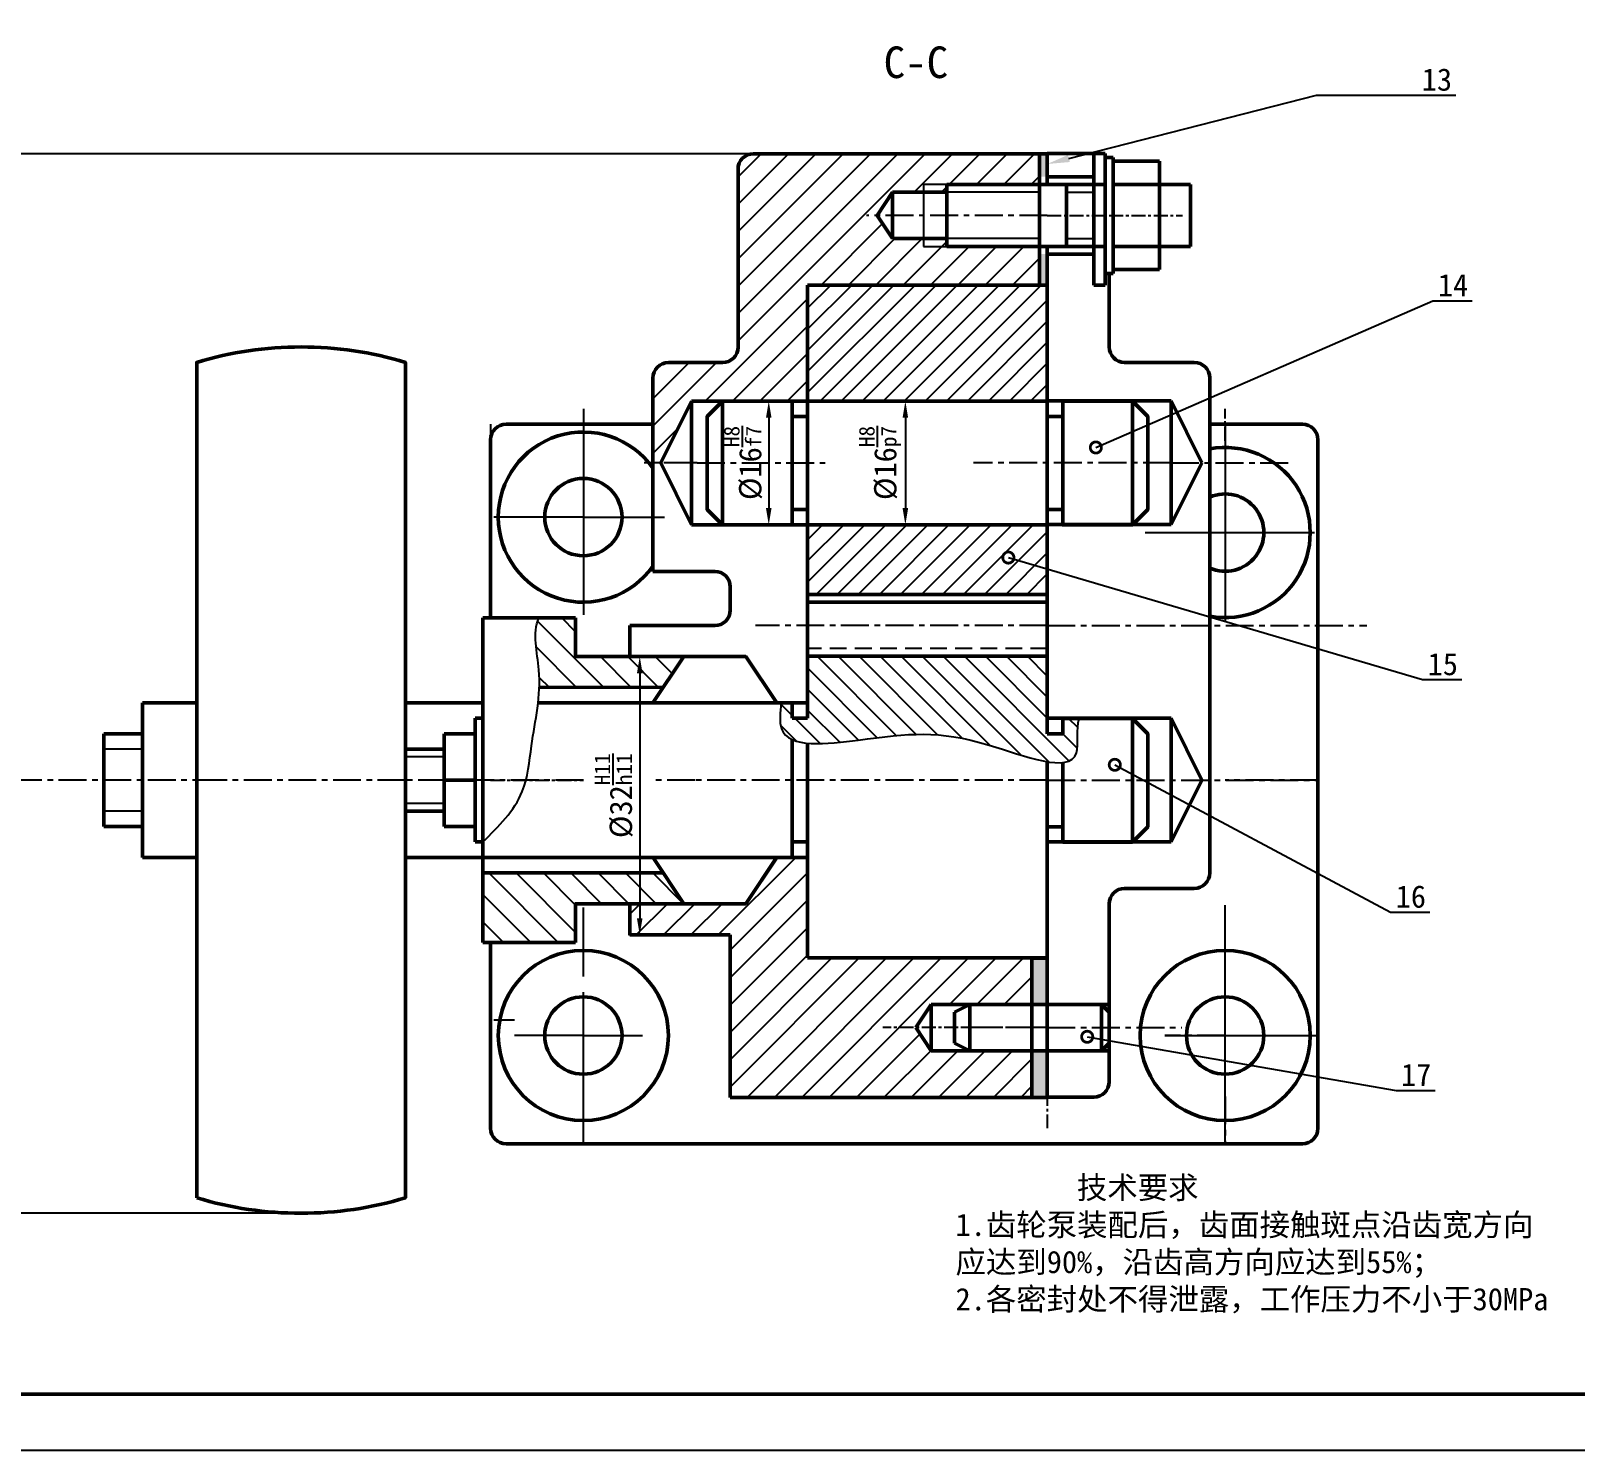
# Model space of a CAD drawing. Header units: inches. Extents: x 67 to 110576, y -3 to 1572927.
# Drawn here: x 57278.1 to 57416.6, y 784929.2 to 785056.4 of the extents above; entities that cross this region are included whole.
import ezdxf
from ezdxf import colors
from ezdxf.entities.mleader import LeaderData, LeaderLine
from ezdxf.math import Vec2, Vec3

# ---------------------------------------------------------------- set-up
doc = ezdxf.new("R2010")
doc.units = ezdxf.units.IN
doc.header["$MEASUREMENT"] = 0
for name, pattern in [('CENTER', [2, 1.25, -0.25, 0.25, -0.25]), ('CENTERX2', [4, 2.5, -0.5, 0.5, -0.5]), ('HIDDENX2', [0.75, 0.5, -0.25])]:
    doc.linetypes.add(name, pattern=pattern)
for name, color, linetype in [('点画线', 180, 'CENTER'), ('细实线', 7, 'Continuous'), ('虚线', 7, 'HIDDENX2')]:
    doc.layers.add(name, color=color, linetype=linetype)
for name, color, linetype, lineweight in [('点画线2', 5, 'CENTERX2', 25), ('粗·实线', 7, 'Continuous', 50), ('粗实线', 250, 'Continuous', 50)]:
    doc.layers.add(name, color=color, linetype=linetype, lineweight=lineweight)
doc.styles.add('仿宋1', font='simfang.ttf', dxfattribs={"height": 1})
doc.styles.add('仿宋2', font='simfang.ttf', dxfattribs={"height": 2})
doc.styles.add('文字', font='gbeitc.shx', dxfattribs={"height": 3, "bigfont": 'gbcbig.shx'})
doc.dimstyles.new('狭小非圆直径', dxfattribs={"dimtxt": 1, "dimasz": 1.5, "dimexe": 1, "dimexo": 0, "dimtad": 1, "dimtoh": 1, "dimdec": 3, "dimdsep": 46, "dimtxsty": '仿宋1', "dimcen": 2.5, "dimadec": 3, "dimazin": 0, "dimtfac": 1, "dimtdec": 3, "dimtmove": 0, "dimatfit": 3, "dimfxl": 1, "dimarcsym": 0})
doc.dimstyles.new('线性直径·', dxfattribs={"dimtxt": 2, "dimasz": 2.5, "dimexe": 3, "dimexo": 0, "dimtad": 1, "dimtoh": 1, "dimdec": 3, "dimdsep": 46, "dimtxsty": '文字', "dimcen": 2.5, "dimadec": 3, "dimazin": 0, "dimtfac": 1, "dimtdec": 3, "dimtmove": 0, "dimatfit": 3, "dimfxl": 1, "dimarcsym": 0})

# ---------------------------------------------------------------- blocks, each defined once
blk = doc.blocks.new('_DotSmall')
at = {"color": 0, "linetype": 'ByBlock', "const_width": 0.5}
blk.add_lwpolyline([(-0.0625, 0, 1), (0.0625, 0, 1)], format="xyb", close=True, dxfattribs=at)
blk = doc.blocks.new('*D170')
at = {"layer": 'Defpoints', "color": 0, "transparency": 16777216}
for p in [(57342.94, 785045.43), (57275.69, 784950.45), (57302.38, 784950.45)]:
    blk.add_point(p, dxfattribs=at)
at = {"layer": '细实线', "color": 0, "lineweight": -2, "transparency": 16777216}
for p, q in [((57342.94, 785045.43), (57272.69, 785045.43)), ((57275.69, 785042.93), (57275.69, 784952.95)), ((57302.38, 784950.45), (57272.69, 784950.45))]:
    blk.add_line(p, q, dxfattribs=at)
at = {"layer": '细实线', "color": 0, "transparency": 16777216}
for points in [[(57275.27, 785042.93), (57276.11, 785042.93), (57275.69, 785045.43)], [(57275.27, 784952.95), (57276.11, 784952.95), (57275.69, 784950.45)]]:
    blk.add_solid(points, dxfattribs=at)
at = {"layer": '细实线', "color": 0, "transparency": 16777216, "insert": (57273.57, 784997.94), "char_height": 3, "attachment_point": 5, "rotation": 90, "style": '文字'}
blk.add_mtext('138', dxfattribs=at)
blk = doc.blocks.new('*D171')
at = {"layer": 'Defpoints', "color": 0, "transparency": 16777216}
for p in [(57332.99, 785000.36), (57332.74, 784975.4), (57332.99, 784975.4)]:
    blk.add_point(p, dxfattribs=at)
at = {"layer": '细实线', "color": 0, "lineweight": -2, "transparency": 16777216}
for p, q in [((57332.99, 785000.36), (57331.74, 785000.36)), ((57332.74, 784998.86), (57332.74, 784976.9)), ((57332.99, 784975.4), (57331.74, 784975.4))]:
    blk.add_line(p, q, dxfattribs=at)
at = {"layer": '细实线', "color": 0, "transparency": 16777216}
for points in [[(57332.49, 784998.86), (57332.99, 784998.86), (57332.74, 785000.36)], [(57332.49, 784976.9), (57332.99, 784976.9), (57332.74, 784975.4)]]:
    blk.add_solid(points, dxfattribs=at)
at = {"layer": '细实线', "color": 0, "transparency": 16777216, "insert": (57330.41, 784987.88), "char_height": 2, "width": 3.5388, "attachment_point": 5, "rotation": 90, "style": '仿宋2'}
blk.add_mtext('%%C32{\\H0.7x;\\SH11/h11;}', dxfattribs=at)
blk = doc.blocks.new('*D172')
at = {"layer": 'Defpoints', "color": 0, "transparency": 16777216}
for p in [(57345.22, 785023.26), (57344.31, 785012.16), (57345.22, 785012.16)]:
    blk.add_point(p, dxfattribs=at)
at = {"layer": '细实线', "color": 0, "lineweight": -2, "transparency": 16777216}
for p, q in [((57345.22, 785023.26), (57343.31, 785023.26)), ((57344.31, 785021.76), (57344.31, 785013.66)), ((57345.22, 785012.16), (57343.31, 785012.16))]:
    blk.add_line(p, q, dxfattribs=at)
at = {"layer": '细实线', "color": 0, "transparency": 16777216}
for points in [[(57344.06, 785021.76), (57344.56, 785021.76), (57344.31, 785023.26)], [(57344.06, 785013.66), (57344.56, 785013.66), (57344.31, 785012.16)]]:
    blk.add_solid(points, dxfattribs=at)
at = {"layer": '细实线', "color": 0, "transparency": 16777216, "insert": (57342.01, 785017.71), "char_height": 2, "attachment_point": 5, "rotation": 90, "style": '仿宋2'}
blk.add_mtext('%%C16{\\H0.7x;\\SH8/f7;}', dxfattribs=at)
blk = doc.blocks.new('*D173')
at = {"layer": 'Defpoints', "color": 0, "transparency": 16777216}
for p in [(57358.54, 785023.26), (57356.56, 785012.16), (57358.54, 785012.16)]:
    blk.add_point(p, dxfattribs=at)
at = {"layer": '细实线', "color": 0, "lineweight": -2, "transparency": 16777216}
for p, q in [((57358.54, 785023.26), (57355.56, 785023.26)), ((57356.56, 785021.76), (57356.56, 785013.66)), ((57358.54, 785012.16), (57355.56, 785012.16))]:
    blk.add_line(p, q, dxfattribs=at)
at = {"layer": '细实线', "color": 0, "transparency": 16777216}
for points in [[(57356.31, 785021.76), (57356.81, 785021.76), (57356.56, 785023.26)], [(57356.31, 785013.66), (57356.81, 785013.66), (57356.56, 785012.16)]]:
    blk.add_solid(points, dxfattribs=at)
at = {"layer": '细实线', "color": 0, "transparency": 16777216, "insert": (57354.12, 785017.71), "char_height": 2, "attachment_point": 5, "rotation": 90, "style": '仿宋2'}
blk.add_mtext('%%C16{\\H0.7x;\\SH8/p7;}', dxfattribs=at)

msp = doc.modelspace()

# ---------------------------------------------------------------- hatches: boundary and pattern name
at = {"layer": '粗·实线'}
h = msp.add_hatch(color=256, dxfattribs=at)
h.dxf.hatch_style = 1
h.paths.add_polyline_path([(57369.288, 785035.8872), (57369.288, 785036.4331), (57368.6082, 785036.4331), (57368.5946, 785036.4196), (57368.5946, 785035.1938)])
h.paths.add_polyline_path([(57369.288, 785035.8872), (57368.5946, 785035.1938), (57368.5946, 785033.9681), (57369.288, 785034.6615)])
h.paths.add_polyline_path([(57369.288, 785034.6615), (57368.5946, 785033.9681), (57368.5946, 785033.6596), (57369.288, 785033.6596)])
h.paths.add_polyline_path([(57369.288, 785045.4471), (57369.042, 785045.4471), (57368.5946, 785044.9998), (57368.5946, 785043.774), (57369.288, 785044.4674)])
h.paths.add_polyline_path([(57369.288, 785044.4674), (57368.5946, 785043.774), (57368.5946, 785043.367), (57369.288, 785043.367)])
h.paths.add_polyline_path([(57369.042, 785045.4471), (57368.5946, 785045.4471), (57368.5946, 785044.9998)], flags=17)
at = {"layer": '细实线'}
h = msp.add_hatch(dxfattribs=at)
h.set_pattern_fill('ANSI31', color=256, scale=13.867703, angle=180)
h.set_pattern_definition([(225, (-21065.05, -306376.4079), (1.2257433767, -1.2257433767), [])])
h.paths.add_polyline_path([(57347.7931, 785033.6596), (57368.5946, 785033.6596), (57368.5946, 785037.1265), (57360.274, 785037.1265), (57358.1939, 785037.1265), (57358.1939, 785037.8199), (57355.4203, 785037.8199), (57354.0336, 785039.9001), (57355.4203, 785041.9802), (57358.1939, 785041.9802), (57358.1939, 785042.6736), (57368.5946, 785042.6736), (57368.5946, 785045.4313), (57342.9394, 785045.4313, 0.41421356), (57341.5526, 785044.0445), (57341.5526, 785028.0966, -0.41421356), (57340.1659, 785026.7099), (57335.3122, 785026.7099, 0.41421356), (57333.9254, 785025.3231), (57333.9254, 785017.7117), (57334.6188, 785017.7117), (57337.3923, 785023.2588), (57347.7931, 785023.2588)])
h.paths.add_polyline_path([(57347.7931, 784973.3351), (57347.7931, 784982.3491), (57345.0195, 784982.3491), (57342.246, 784978.2047), (57339.8144, 784978.2047), (57331.8452, 784978.2047), (57331.8452, 784975.3994), (57332.5386, 784975.3994), (57340.8592, 784975.3994), (57340.8592, 784974.706), (57340.8592, 784960.8383), (57347.7931, 784960.8383)])
h.paths.add_polyline_path([(57358.8873, 784969.1748), (57367.9013, 784969.1748), (57367.9013, 784973.3351), (57347.7931, 784973.3351), (57347.7931, 784960.8383), (57367.9013, 784960.8383), (57367.9013, 784965.0145), (57358.8873, 784965.0145), (57357.5005, 784967.0946)])
h.paths.add_polyline_path([(57360.274, 785042.6736), (57358.1939, 785042.6736), (57358.1939, 785041.9802), (57360.274, 785041.9802)], flags=17)
h.paths.add_polyline_path([(57360.274, 785037.8199), (57358.1939, 785037.8199), (57358.1939, 785037.1265), (57360.274, 785037.1265)], flags=17)
h = msp.add_hatch(dxfattribs=at)
h.set_pattern_fill('ANSI31', color=256, scale=13.867703, angle=90)
h.set_pattern_definition([(135, (-21065.05, -306376.4079), (-1.2257433767, -1.2257433767), [])])
edge = h.paths.add_edge_path()
edge.add_line((57326.9915, 785000.3612), (57326.9915, 785003.8281))
edge.add_line((57326.9915, 785003.8281), (57323.6972, 785003.8281))
edge.add_spline(control_points=[(57323.6972, 785003.8281), (57323.0762, 785002.4291), (57323.7185, 785000.2077), (57323.7516, 784998.1167), (57323.733, 784997.5998)], knot_values=[10.97210685, 10.97210685, 10.97210685, 10.97210685, 14.33209999, 15.44966235, 15.44966235, 15.44966235, 15.44966235], degree=3, periodic=0)
edge.add_line((57323.733, 784997.5998), (57334.8525, 784997.5916))
edge.add_line((57334.8525, 784997.5916), (57336.6989, 785000.3612))
edge.add_line((57336.6989, 785000.3612), (57331.8452, 785000.3612))
edge.add_line((57331.8452, 785000.3612), (57326.9915, 785000.3612))
h.paths.add_polyline_path([(57318.6709, 784980.9623), (57318.6709, 784976.0927), (57318.6709, 784974.7377), (57326.9915, 784974.7377), (57326.9915, 784978.2047), (57331.8452, 784978.2047), (57336.6989, 784978.2047), (57334.8605, 784980.9623)])
h = msp.add_hatch(color=256, dxfattribs=at)
h.dxf.hatch_style = 1
h.paths.add_polyline_path([(57369.288, 784973.3192), (57367.9013, 784973.3192), (57367.9013, 784969.1748), (57369.288, 784969.1748)])
h.paths.add_polyline_path([(57369.288, 784965.0145), (57367.9013, 784965.0145), (57367.9013, 784960.8383), (57369.288, 784960.8383)])
at = {"layer": '虚线'}
h = msp.add_hatch(dxfattribs=at)
h.set_pattern_fill('ANSI31', color=256, scale=10.678132, angle=180)
h.set_pattern_definition([(225, (-21065.05, -306376.4079), (0.9438224001, -0.9438224001), [])])
h.paths.add_polyline_path([(57347.7931, 785012.1647), (57347.7931, 785005.9242), (57369.288, 785005.9242), (57369.288, 785012.1647)])
h.paths.add_polyline_path([(57369.288, 785023.2588), (57369.288, 785023.2747), (57369.288, 785033.6596), (57347.7931, 785033.6596), (57347.7931, 785023.2588)])
h = msp.add_hatch(dxfattribs=at)
h.set_pattern_fill('ANSI31', color=256, scale=10.678132, angle=90)
h.set_pattern_definition([(135, (-21065.05, -306376.4079), (-0.9438224001, -0.9438224001), [])])
edge = h.paths.add_edge_path()
edge.add_line((57347.7931, 785000.3771), (57347.7931, 784994.83))
edge.add_line((57347.7931, 784994.83), (57346.4063, 784994.83))
edge.add_line((57346.4063, 784994.83), (57346.4063, 784996.2168))
edge.add_line((57346.4063, 784996.2168), (57345.4299, 784996.2168))
edge.add_spline(control_points=[(57345.4299, 784996.2168), (57345.329, 784995.356), (57344.9266, 784991.9243), (57355.4914, 784993.2565), (57361.0622, 784994.0472), (57372.8912, 784989.1123), (57371.8485, 784993.8244), (57372.1439, 784994.8141), (57372.1439, 784994.8141)], knot_values=[0, 0, 0, 0, 1.67985581, 6.69677176, 15.16903647, 20.8375841, 23.07013322, 23.07013322, 23.07013322, 23.07013322, 23.07013322], degree=3, periodic=0)
edge.add_line((57372.1439, 784994.8141), (57370.6748, 784994.8141))
edge.add_line((57370.6748, 784994.8141), (57370.6748, 784993.4274))
edge.add_line((57370.6748, 784993.4274), (57369.288, 784993.4274))
edge.add_line((57369.288, 784993.4274), (57369.288, 785000.3771))
edge.add_line((57369.288, 785000.3771), (57347.7931, 785000.3771))

# ---------------------------------------------------------------- linework, layer by layer
at = {"layer": '点画线'}
for p, q in [((57369.288, 785045.4471), (57369.288, 785042.6736)), ((57369.288, 785039.9001), (57369.288, 785039.9001)), ((57369.288, 785039.9001), (57374.4884, 785039.9001)), ((57374.8351, 785039.9001), (57381.3992, 785039.9001)), ((57347.7931, 785023.2588), (57347.7931, 785012.1647)), ((57369.288, 785023.2588), (57369.288, 785012.1647)), ((57385.2359, 785019.7025), (57385.2359, 785022.5654)), ((57319.3643, 785021.1787), (57319.3643, 785003.8281)), ((57385.2359, 785011.4713), (57390.4514, 785011.4713)), ((57319.3643, 784989.2829), (57327.6849, 784989.2829)), ((57369.288, 784973.3192), (57369.288, 784967.7721)), ((57369.288, 784973.3192), (57369.288, 784958.0647)), ((57369.288, 784967.0946), (57354.5452, 784967.0946))]:
    msp.add_line(p, q, dxfattribs=at)
at = {"layer": '点画线2'}
for p, q in [((57369.288, 785039.9001), (57353.0694, 785039.9001)), ((57369.288, 785034.353), (57369.288, 785037.1265)), ((57334.6188, 785017.7117), (57333.1351, 785017.7117)), ((57337.3923, 785017.7117), (57334.6188, 785017.7117)), ((57337.8817, 785017.7117), (57335.8529, 785017.7117)), ((57337.8817, 785017.7117), (57349.7818, 785017.7117)), ((57380.3822, 785017.7276), (57362.6735, 785017.7276)), ((57380.3822, 785017.7276), (57391.1769, 785017.7276)), ((57369.288, 785003.1506), (57343.135, 785003.1506)), ((57369.288, 784993.4274), (57369.288, 785003.1506)), ((57369.288, 785003.1506), (57397.9379, 785003.1506)), ((57369.288, 784989.2829), (57369.288, 784990.9307)), ((57295.1348, 784989.2829), (57276.298, 784989.2829)), ((57311.736, 784989.2829), (57295.1348, 784989.2829)), ((57319.3643, 784989.2829), (57311.736, 784989.2829)), ((57327.6849, 784989.2829), (57319.3643, 784989.2829)), ((57337.6983, 784989.2829), (57334.1129, 784989.2829)), ((57369.288, 784989.2829), (57337.6983, 784989.2829)), ((57369.288, 784989.2829), (57393.5565, 784989.2829)), ((57393.5565, 784989.2829), (57385.2359, 784989.2829)), ((57318.6709, 784982.3491), (57318.6709, 784982.3491)), ((57320.0577, 784967.7721), (57319.6629, 784967.7721)), ((57320.0577, 784967.7721), (57320.0577, 784967.7721)), ((57369.288, 784967.0946), (57360.1497, 784967.0946)), ((57369.288, 784960.8542), (57369.288, 784967.0946)), ((57369.288, 784967.0946), (57381.3439, 784967.0946)), ((57385.2359, 784966.3853), (57379.8198, 784966.3853)), ((57385.2359, 784960.9299), (57385.2359, 784956.5847))]:
    msp.add_line(p, q, dxfattribs=at)
at = {"layer": '粗·实线'}
for p, q in [((57342.9394, 785045.4313), (57369.288, 785045.4313)), ((57369.288, 785045.4471), (57369.288, 785042.6736)), ((57369.288, 785042.6736), (57369.288, 785045.4471)), ((57369.288, 785045.4471), (57373.4483, 785045.4471)), ((57373.4483, 785045.4471), (57373.4483, 785044.7538)), ((57373.4483, 785045.4471), (57374.4884, 785045.4471)), ((57374.4884, 785039.9001), (57374.4884, 785045.4471)), ((57374.4884, 785044.7538), (57374.4884, 785045.1004)), ((57374.4884, 785045.1004), (57375.1818, 785045.1004)), ((57375.1818, 785045.1004), (57375.1818, 785044.7538)), ((57341.5526, 785028.0966), (57341.5526, 785044.0445)), ((57373.4483, 785033.6596), (57373.4483, 785044.7538)), ((57375.1818, 785039.9001), (57375.1818, 785044.7538)), ((57375.1818, 785044.7538), (57379.3421, 785044.7538)), ((57379.3421, 785044.7538), (57379.3421, 785035.0464)), ((57360.274, 785042.6736), (57360.274, 785037.1265)), ((57369.288, 785043.367), (57373.4483, 785043.367)), ((57374.4884, 785042.6736), (57371.0215, 785042.6736)), ((57371.0215, 785042.6736), (57371.0215, 785037.1265)), ((57375.1818, 785042.6736), (57382.1157, 785042.6736)), ((57382.1157, 785042.6736), (57382.1157, 785037.1265)), ((57354.0336, 785039.9001), (57355.4203, 785041.9802)), ((57354.0336, 785039.9001), (57355.4203, 785037.8199)), ((57374.4884, 785039.9001), (57374.4884, 785033.6596)), ((57374.8351, 785039.9001), (57374.8351, 785039.9001)), ((57375.1818, 785035.7397), (57375.1818, 785039.9001)), ((57369.288, 785037.1265), (57369.288, 785034.353)), ((57369.288, 784994.1208), (57369.288, 785037.1265)), ((57382.1157, 785037.1265), (57375.1818, 785037.1265)), ((57373.4483, 785036.4331), (57369.288, 785036.4331)), ((57374.4884, 785035.3931), (57374.4884, 785035.7397)), ((57375.1818, 785035.7397), (57375.1818, 785035.3931)), ((57375.1818, 785034.6997), (57375.1818, 785035.3931)), ((57374.4884, 785034.6997), (57374.4884, 785034.0063)), ((57374.4884, 785034.6997), (57375.1818, 785034.6997)), ((57374.8351, 785034.0063), (57374.8351, 785034.6997)), ((57374.8351, 785034.0063), (57374.8351, 785028.1125)), ((57374.8351, 785032.9662), (57374.8351, 785034.0063)), ((57379.3421, 785035.0464), (57375.1818, 785035.0464)), ((57347.7931, 784994.83), (57347.7931, 785033.6596)), ((57347.7931, 785033.6596), (57369.288, 785033.6596)), ((57369.288, 785033.6596), (57369.288, 784993.4274)), ((57373.4483, 785033.6596), (57374.4884, 785033.6596)), ((57335.3122, 785026.7099), (57340.1659, 785026.7099)), ((57376.2219, 785026.7257), (57382.4623, 785026.7257)), ((57333.9254, 785007.9885), (57333.9254, 785025.3231)), ((57383.8491, 785025.339), (57383.8491, 785003.1506)), ((57337.3923, 785023.2588), (57334.6188, 785017.7117)), ((57347.7931, 785023.2588), (57337.3923, 785023.2588)), ((57337.3923, 785023.2588), (57337.3923, 785012.1647)), ((57346.4063, 785023.2588), (57346.4063, 785021.872)), ((57347.7931, 785017.7117), (57347.7931, 785023.2588)), ((57369.288, 785023.2588), (57347.7931, 785023.2588)), ((57347.7931, 785023.2588), (57347.7931, 785012.1647)), ((57369.288, 785012.1805), (57369.288, 785023.2747)), ((57369.288, 785023.2747), (57380.3822, 785023.2747)), ((57369.288, 785017.7117), (57369.288, 785023.2588)), ((57380.3822, 785023.2747), (57380.3822, 785012.1805)), ((57383.1557, 785017.7276), (57380.3822, 785023.2747)), ((57347.7931, 785021.872), (57346.4063, 785021.872)), ((57346.4063, 785021.872), (57347.7931, 785021.872)), ((57369.288, 784993.4274), (57369.288, 785022.5654)), ((57370.6748, 785021.872), (57369.288, 785021.872)), ((57383.8491, 785021.1787), (57392.1697, 785021.1787)), ((57393.5565, 785019.7919), (57393.5565, 784973.3192)), ((57334.6188, 785017.7117), (57337.3923, 785012.1647)), ((57347.7931, 784994.83), (57347.7931, 785017.7117)), ((57369.288, 785012.1647), (57369.288, 785017.7117)), ((57383.1557, 785017.7276), (57380.3822, 785012.1805)), ((57346.4063, 785013.5514), (57347.7931, 785013.5514)), ((57346.4063, 785012.1647), (57346.4063, 785013.5514)), ((57347.7931, 785013.5514), (57346.4063, 785013.5514)), ((57369.288, 785013.5514), (57370.6748, 785013.5514)), ((57370.6748, 785012.1647), (57370.6748, 785013.5514)), ((57337.3923, 785012.1647), (57347.7931, 785012.1647)), ((57347.7931, 785012.1647), (57369.288, 785012.1647)), ((57380.3822, 785012.1805), (57369.288, 785012.1805)), ((57339.4725, 785007.9885), (57333.9254, 785007.9885)), ((57340.8592, 785004.5215), (57340.8592, 785006.6017)), ((57326.9915, 785003.8281), (57318.6709, 785003.8281)), ((57318.6709, 785003.8281), (57318.6709, 784976.0927)), ((57331.8452, 785000.3612), (57331.8452, 785003.1348)), ((57331.8452, 785003.1348), (57332.5386, 785003.1348)), ((57332.5386, 785003.1348), (57339.4725, 785003.1348)), ((57383.8491, 784980.9623), (57383.8491, 785003.1506)), ((57331.8452, 785000.3612), (57342.246, 785000.3612)), ((57336.6989, 785000.3612), (57333.9254, 784996.2009)), ((57345.0195, 784996.2168), (57342.246, 785000.3612)), ((57318.6709, 784996.2168), (57318.6709, 784997.6036)), ((57323.733, 784997.5998), (57334.8525, 784997.5916)), ((57318.6709, 784996.2168), (57311.736, 784996.2168)), ((57318.6699, 784996.2168), (57311.736, 784996.2168)), ((57311.736, 784996.2168), (57311.736, 784982.3491)), ((57347.7931, 784996.2168), (57323.6253, 784996.2168)), ((57345.0195, 784996.2168), (57347.7931, 784996.2168)), ((57347.7931, 784996.2168), (57347.7931, 784994.83)), ((57318.6709, 784994.83), (57317.9775, 784994.83)), ((57317.9775, 784994.83), (57317.9775, 784983.7359)), ((57318.6709, 784989.2829), (57318.6709, 784994.83)), ((57369.288, 784994.1208), (57369.288, 784993.4274)), ((57380.3822, 784983.7359), (57380.3822, 784994.83)), ((57383.1557, 784989.2829), (57380.3822, 784994.83)), ((57317.9775, 784993.4433), (57315.204, 784993.4433)), ((57315.204, 784993.4433), (57315.204, 784985.1226)), ((57317.9775, 784989.2829), (57317.9775, 784993.4433)), ((57347.7931, 784973.3351), (57347.7931, 784992.5866)), ((57347.7931, 784989.2829), (57347.7931, 784992.5866)), ((57347.7931, 784992.5866), (57347.7931, 784989.2829)), ((57370.6748, 784993.4274), (57369.288, 784993.4274)), ((57315.204, 784992.0565), (57311.736, 784992.0565)), ((57315.204, 784989.2829), (57315.204, 784992.0565)), ((57317.9775, 784989.2829), (57317.9775, 784992.0565)), ((57369.288, 784990.9307), (57369.288, 784989.2829)), ((57369.288, 784989.2829), (57369.288, 784990.9307)), ((57369.288, 784960.8542), (57369.288, 784990.9307)), ((57369.288, 784990.9307), (57369.288, 784983.0266)), ((57317.9775, 784989.2829), (57315.204, 784989.2829)), ((57347.7931, 784982.3491), (57347.7931, 784989.2829)), ((57369.288, 784989.2829), (57369.288, 784973.3351)), ((57383.1557, 784989.2829), (57380.3822, 784983.7359)), ((57311.736, 784986.5094), (57315.204, 784986.5094)), ((57315.204, 784985.1226), (57317.9775, 784985.1226)), ((57369.288, 784985.1067), (57370.6748, 784985.1067)), ((57317.9775, 784983.7359), (57318.6709, 784983.7359)), ((57369.288, 784983.7359), (57380.3822, 784983.7359)), ((57311.736, 784982.3491), (57345.0195, 784982.3491)), ((57318.6709, 784982.3491), (57318.6709, 784980.9623)), ((57336.6989, 784978.2047), (57333.9254, 784982.365)), ((57345.0195, 784982.3491), (57342.246, 784978.2047)), ((57345.0195, 784982.3491), (57347.7931, 784982.3491)), ((57347.7931, 784982.3491), (57345.0195, 784982.3491)), ((57318.6709, 784980.9623), (57334.8605, 784980.9623)), ((57376.2219, 784979.5756), (57382.4623, 784979.5756)), ((57331.8452, 784975.3994), (57331.8452, 784978.2047)), ((57331.8452, 784978.2047), (57342.246, 784978.2047)), ((57374.8351, 784962.2409), (57374.8351, 784978.1888)), ((57318.6709, 784974.7377), (57318.6709, 784976.0927)), ((57326.9915, 784974.7377), (57318.6709, 784974.7377)), ((57331.8452, 784975.3994), (57332.5386, 784975.3994)), ((57340.8592, 784975.3994), (57332.5386, 784975.3994)), ((57340.8592, 784974.706), (57340.8592, 784975.3994)), ((57340.8592, 784960.8383), (57340.8592, 784974.706)), ((57340.8592, 784974.706), (57340.8592, 784974.706)), ((57369.288, 784973.3351), (57347.7931, 784973.3351)), ((57369.288, 784973.3192), (57369.288, 784960.8383)), ((57393.5565, 784973.3192), (57393.5565, 784971.9324)), ((57357.5005, 784967.0946), (57358.8873, 784969.1748)), ((57369.288, 784969.1748), (57358.8873, 784969.1748)), ((57358.8873, 784969.1748), (57358.8873, 784965.0145)), ((57374.8351, 784969.1748), (57369.288, 784969.1748)), ((57374.8351, 784965.0145), (57374.8351, 784969.1748)), ((57357.5005, 784967.0946), (57358.8873, 784965.0145)), ((57369.288, 784967.0946), (57369.288, 784965.0145)), ((57369.288, 784967.0946), (57369.288, 784965.0145)), ((57358.8873, 784965.0145), (57369.288, 784965.0145)), ((57369.288, 784965.0145), (57374.8351, 784965.0145)), ((57369.288, 784960.8383), (57340.8592, 784960.8383)), ((57369.288, 784960.8542), (57373.4483, 784960.8542)), ((57149.8668, 784934.219), (57529.8668, 784934.219)), ((57529.8668, 784934.219), (57362.8668, 784934.219))]:
    msp.add_line(p, q, dxfattribs=at)
msp.add_lwpolyline([(57149.8668, 784934.219), (57529.8668, 784934.219), (57529.8668, 785191.219), (57149.8668, 785191.219)], close=True, dxfattribs=at)
for points in [[(57340.1659, 785023.2588), (57338.7791, 785021.872), (57338.7791, 785013.5514), (57340.1659, 785012.1647)], [(57340.1659, 785012.1647), (57338.7791, 785013.5514), (57338.7791, 785021.872), (57340.1659, 785023.2588)], [(57346.4063, 785012.1647), (57340.1659, 785012.1647), (57340.1659, 785014.9382), (57340.1659, 785023.2588), (57346.4063, 785023.2588), (57346.4063, 785021.872), (57346.4063, 785013.5514)], [(57370.6748, 785012.1647), (57376.9153, 785012.1647), (57376.9153, 785014.9382), (57376.9153, 785023.2588), (57370.6748, 785023.2588), (57370.6748, 785021.872), (57370.6748, 785013.5514)], [(57370.6748, 785023.2588), (57376.9153, 785023.2588), (57376.9153, 785020.4853), (57376.9153, 785012.1647), (57370.6748, 785012.1647), (57370.6748, 785013.5514), (57370.6748, 785021.872)], [(57376.9153, 785023.2588), (57378.302, 785021.872), (57378.302, 785013.5514), (57376.9153, 785012.1647)], [(57376.9153, 785012.1647), (57378.302, 785013.5514), (57378.302, 785021.872), (57376.9153, 785023.2588)], [(57341.5526, 785000.3612), (57331.8452, 785000.3612), (57326.9915, 785000.3612), (57326.9915, 785003.8281)], [(57370.6748, 784983.72), (57376.9153, 784983.72), (57376.9153, 784986.4935), (57376.9153, 784994.8141), (57370.6748, 784994.8141), (57370.6748, 784993.4274)], [(57370.6748, 784994.8141), (57376.9153, 784994.8141), (57376.9153, 784992.0406), (57376.9153, 784983.72), (57370.6748, 784983.72), (57370.6748, 784985.1067), (57370.6748, 784990.8594)], [(57376.9153, 784994.8141), (57378.302, 784993.4274), (57378.302, 784985.1067), (57376.9153, 784983.72)], [(57376.9153, 784983.72), (57378.302, 784985.1067), (57378.302, 784993.4274), (57376.9153, 784994.8141)], [(57370.6748, 784990.8594), (57370.6748, 784985.1067)], [(57293.0146, 784980.9623), (57293.0146, 784958.774), (57293.0146, 784951.8401)], [(57341.5526, 784978.2047), (57331.8452, 784978.2047), (57326.9915, 784978.2047), (57326.9915, 784974.7377)]]:
    msp.add_lwpolyline(points, dxfattribs=at)
msp.add_lwpolyline([(57293.0146, 784951.8401, 0.14814815), (57311.736, 784951.8401), (57311.736, 784996.2168), (57311.736, 785003.844), (57311.736, 785009.3911), (57311.736, 785018.4051), (57311.736, 785019.7919), (57311.736, 785021.2027)], format="xyb", dxfattribs=at)
for centre, radius, start, end in [((57342.9394, 785044.0445), 1.3868, 90, 180), ((57373.4483, 785044.0604), 1.3868, 89.999047, 90), ((57340.1659, 785028.0966), 1.3868, 270, 0), ((57376.2219, 785028.1125), 1.3868, 180, 270), ((57335.3122, 785025.3231), 1.3868, 90, 180), ((57382.4623, 785025.339), 1.3868, 0, 90), ((57392.1697, 785019.7919), 1.3868, 0, 90), ((57385.2359, 785011.4713), 7.6272, 259.524318, 100.475682), ((57339.4725, 785006.6017), 1.3868, 0, 90), ((57339.4725, 785004.5215), 1.3868, 270, 0), ((57382.4623, 784980.9623), 1.3868, 270, 0), ((57376.2219, 784978.1888), 1.3868, 90, 180), ((57373.4483, 784962.2409), 1.3868, 270, 0)]:
    msp.add_arc(centre, radius, start, end, dxfattribs=at)
at = {"layer": '粗实线'}
for p, q in [((57368.5946, 785033.6596), (57368.5946, 785045.4471)), ((57374.4884, 785039.9001), (57374.4884, 785044.7538)), ((57360.274, 785042.6736), (57368.5946, 785042.6736)), ((57368.5946, 785042.6736), (57374.4884, 785042.6736)), ((57360.274, 785041.9802), (57355.4203, 785041.9802)), ((57355.4203, 785041.9802), (57355.4203, 785037.8199)), ((57374.4884, 785039.9001), (57374.4884, 785035.7397)), ((57355.4203, 785037.8199), (57360.274, 785037.8199)), ((57368.5946, 785037.1265), (57360.274, 785037.1265)), ((57368.5946, 785037.1265), (57374.4884, 785037.1265)), ((57333.9254, 785021.1787), (57320.7511, 785021.1787)), ((57319.3643, 785003.8281), (57319.3643, 785019.7919)), ((57369.288, 785005.9242), (57347.7931, 785005.9242)), ((57369.288, 785005.2308), (57347.7931, 785005.2308)), ((57369.288, 785003.1506), (57369.288, 785005.9242)), ((57369.288, 785003.1506), (57369.288, 785005.9242)), ((57369.288, 785003.1506), (57369.288, 785005.2308)), ((57369.288, 785003.1506), (57369.288, 785000.3771)), ((57369.288, 785000.3771), (57347.7931, 785000.3771)), ((57293.0146, 784996.2168), (57288.1609, 784996.2168)), ((57288.1609, 784996.2168), (57288.1609, 784982.3491)), ((57347.7931, 784996.2168), (57346.4063, 784996.2168)), ((57346.4063, 784996.2168), (57346.4063, 784994.83)), ((57347.7931, 784996.2168), (57347.7931, 784994.83)), ((57347.7931, 784994.83), (57346.4063, 784994.83)), ((57380.3822, 784994.83), (57369.288, 784994.83)), ((57288.1609, 784993.4433), (57284.694, 784993.4433)), ((57284.694, 784993.4433), (57284.694, 784985.1226)), ((57288.1609, 784989.2829), (57288.1609, 784993.4433)), ((57346.4063, 784992.9141), (57346.4063, 784982.3491)), ((57284.694, 784985.1226), (57288.1609, 784985.1226)), ((57347.7931, 784983.7359), (57346.4063, 784983.7359)), ((57347.7931, 784982.3491), (57347.7931, 784983.7359)), ((57288.1609, 784982.3491), (57293.0146, 784982.3491)), ((57319.3643, 784958.0647), (57319.3643, 784974.7377)), ((57393.5565, 784974.706), (57393.5565, 784973.3192)), ((57369.288, 784973.3192), (57367.9013, 784973.3192)), ((57367.9013, 784973.3192), (57367.9013, 784960.8383)), ((57393.5565, 784971.9324), (57393.5565, 784958.0647)), ((57362.3542, 784969.1748), (57360.9674, 784969.1748)), ((57360.9674, 784968.4814), (57362.3542, 784969.1748)), ((57369.288, 784969.1748), (57362.3542, 784969.1748)), ((57362.3542, 784969.1748), (57362.3542, 784965.0145)), ((57374.8351, 784969.1748), (57374.1417, 784969.1748)), ((57374.1417, 784969.1748), (57374.1417, 784965.0145)), ((57374.8351, 784968.4814), (57374.1417, 784969.1748)), ((57374.8351, 784969.1748), (57374.8351, 784968.4814)), ((57360.9674, 784968.4814), (57360.9674, 784965.7078)), ((57360.9674, 784965.7078), (57360.9674, 784966.5713)), ((57360.9674, 784965.7078), (57362.3542, 784965.0145)), ((57374.8351, 784965.7078), (57374.1417, 784965.0145)), ((57374.8351, 784965.0145), (57374.8351, 784965.7078)), ((57392.1697, 784956.678), (57320.7511, 784956.678))]:
    msp.add_line(p, q, dxfattribs=at)
msp.add_lwpolyline([(57311.736, 785021.2027), (57311.736, 785026.7257, 0.14814815), (57293.0146, 785026.7257), (57293.0146, 785021.2027), (57293.0146, 785019.7919), (57293.0146, 785018.4051), (57293.0146, 785016.9219), (57293.0146, 784997.6036), (57293.0146, 784980.9623), (57293.0146, 784961.644)], format="xyb", dxfattribs=at)
for points in [[(57345.0195, 784996.2009), (57342.246, 785000.3612), (57339.8144, 785000.3612)], [(57345.0195, 784982.365), (57342.246, 784978.2047), (57339.8144, 784978.2047)]]:
    msp.add_lwpolyline(points, dxfattribs=at)
for centre, radius in [((57327.6849, 785012.858), 3.4669), ((57327.6849, 784966.3853), 7.6272), ((57385.2359, 784966.3853), 7.6272), ((57327.6849, 784966.3853), 3.4669), ((57385.2359, 784966.3853), 3.4669)]:
    msp.add_circle(centre, radius, dxfattribs=at)
for centre, radius, start, end in [((57320.7511, 785019.7919), 1.3868, 90, 180), ((57327.6849, 785012.858), 7.6272, 35.096801, 324.903199), ((57385.2359, 785011.4713), 7.6272, 259.524318, 100.475682), ((57385.2359, 785011.4713), 3.4669, 246.421822, 113.578178), ((57320.7511, 784958.0647), 1.3868, 180, 270), ((57392.1697, 784958.0647), 1.3868, 270, 0)]:
    msp.add_arc(centre, radius, start, end, dxfattribs=at)
at = {"layer": '细实线'}
for p, q in [((57369.288, 785042.6736), (57358.1939, 785042.6736)), ((57358.1939, 785042.6736), (57358.1939, 785037.1265)), ((57369.288, 785042.6736), (57369.288, 785043.367)), ((57374.4884, 785042.6736), (57371.0215, 785042.6736)), ((57368.5946, 785041.9802), (57360.274, 785041.9802)), ((57371.0215, 785041.9802), (57373.4483, 785041.9802)), ((57358.1939, 785037.1265), (57369.288, 785037.1265)), ((57368.5946, 785037.8199), (57360.274, 785037.8199)), ((57371.0215, 785037.8199), (57373.4483, 785037.8199)), ((57327.6849, 785022.5654), (57327.6849, 785012.858)), ((57385.2359, 785021.1787), (57385.2359, 785011.4713)), ((57321.9913, 785012.858), (57319.6492, 785012.858)), ((57327.6849, 785012.858), (57321.9913, 785012.858)), ((57327.6849, 785012.858), (57332.1377, 785012.858)), ((57327.6849, 785012.858), (57327.6849, 785004.0981)), ((57332.1377, 785012.858), (57334.9537, 785012.858)), ((57378.0672, 785011.4713), (57393.2592, 785011.4713)), ((57385.2359, 785011.4713), (57385.2359, 785003.844)), ((57385.2359, 785005.2308), (57385.2359, 785003.4536)), ((57288.1609, 784992.0565), (57284.694, 784992.0565)), ((57288.1609, 784989.2829), (57288.1609, 784992.0565)), ((57315.204, 784991.3631), (57311.736, 784991.3631)), ((57311.736, 784991.3631), (57311.736, 784987.2028)), ((57315.204, 784989.2829), (57315.204, 784991.3631)), ((57288.1609, 784989.2829), (57288.1609, 784986.5094)), ((57311.736, 784987.2028), (57315.204, 784987.2028)), ((57288.1609, 784986.5094), (57284.694, 784986.5094)), ((57327.6849, 784971.6715), (57327.6849, 784977.8548)), ((57385.2359, 784966.3853), (57385.2359, 784978.0677)), ((57327.6849, 784966.3853), (57327.6849, 784970.2848)), ((57321.5141, 784967.7721), (57320.0577, 784967.7721)), ((57327.6849, 784966.3853), (57321.5141, 784966.3853)), ((57327.6849, 784956.678), (57327.6849, 784966.3853)), ((57327.6849, 784966.3853), (57332.9877, 784966.3853)), ((57379.8198, 784966.3853), (57389.371, 784966.3853)), ((57385.2359, 784956.678), (57385.2359, 784966.3853)), ((57389.371, 784966.3853), (57393.5565, 784966.3853))]:
    msp.add_line(p, q, dxfattribs=at)
msp.add_lwpolyline([(57124.8668, 784929.219), (57534.8668, 784929.219), (57534.8668, 785196.219), (57124.8668, 785196.219)], close=True, dxfattribs=at)
for points, knots in [([(57318.6709, 784983.7359), (57320.0876, 784985.1282), (57322.5406, 784987.539), (57323.0364, 784993.3075), (57324.2665, 784998.3124), (57323.0762, 785002.4291), (57323.6972, 785003.8281)], [0, 0, 0, 0, 4.13032297, 7.15179916, 12.08966922, 15.44966235, 15.44966235, 15.44966235, 15.44966235]), ([(57345.4299, 784996.2168), (57345.329, 784995.356), (57344.9266, 784991.9243), (57355.4914, 784993.2565), (57361.0622, 784994.0472), (57372.8912, 784989.1123), (57371.8485, 784993.8244), (57372.1439, 784994.8141), (57372.1439, 784994.8141)], [0, 0, 0, 0, 1.67985581, 6.69677176, 15.16903647, 20.8375841, 23.07013322, 23.07013322, 23.07013322, 23.07013322, 23.07013322])]:
    msp.add_open_spline(points, degree=3, knots=knots, dxfattribs=at)
at = {"layer": '虚线'}
msp.add_line((57369.288, 785003.1506), (57369.288, 785001.0705), dxfattribs=at)
at = {"layer": '虚线', "ltscale": 3}
msp.add_line((57369.288, 785001.0705), (57347.7931, 785001.0705), dxfattribs=at)

# ---------------------------------------------------------------- texts
at = {"layer": '细实线', "attachment_point": 1}
for s, width, gutter_width, insert, char_height, style in [('C-C', 27.805612, 14.1669, (57354.6127, 785055.049), 2.83338, '仿宋1'), ('        技术要求\\P1.齿轮泵装配后，齿面接触斑点沿齿宽方向应达到90%，沿齿高方向应达到55%；\\P2.各密封处不得泄露，工作压力不小于30MPa', 52.616351, 10, (57361.0546, 784953.7549), 2, '仿宋2')]:
    msp.add_mtext_dynamic_manual_height_columns(s, width=width, gutter_width=gutter_width, heights=[0], dxfattribs=dict(at, insert=insert, char_height=char_height, style=style))

# ---------------------------------------------------------------- dimensions: what is measured, and where the dimension line sits
at = {"layer": '细实线'}
dim = msp.add_linear_dim(base=(57275.6905, 784950.4534), p1=(57342.9394, 785045.4313), p2=(57302.3753, 784950.4534), angle=90, text='138', dimstyle='线性直径·', dxfattribs=at)
dim.commit()
dim.dimension.update_dxf_attribs({"geometry": '*D170', "text_midpoint": (57273.5655, 784997.9423)})
for base, p1, p2, text, picture, middle in [((57344.3129, 785012.1647), (57345.2177, 785023.2588), (57345.2177, 785012.1647), '%%C16{\\H0.7x;\\SH8/f7;}', '*D172', (57342.0054, 785017.7117)), ((57356.5602, 785012.1647), (57358.5406, 785023.2588), (57358.5406, 785012.1647), '%%C16{\\H0.7x;\\SH8/p7;}', '*D173', (57354.1167, 785017.7117)), ((57332.7365, 784975.3994), (57332.9902, 785000.3612), (57332.9902, 784975.3994), '%%C32{\\H0.7x;\\SH11/h11;}', '*D171', (57330.409, 784987.8803))]:
    dim = msp.add_linear_dim(base=base, p1=p1, p2=p2, angle=90, text=text, dimstyle='狭小非圆直径', override={"dimpost": '%%c<>', "dimtxsty": '仿宋2'}, dxfattribs=at)
    dim.commit()
    dim.dimension.update_dxf_attribs({"geometry": picture, "text_midpoint": middle})

# ---------------------------------------------------------------- leaders
ml = msp.add_multileader_mtext('Standard', dxfattribs=at)
ml.set_content('13', color=256, style='仿宋2')
ml.set_leader_properties()
ml.build(insert=Vec2(0, 0))
ml.multileader.update_dxf_attribs({"text_left_attachment_type": 5, "text_right_attachment_type": 6, "dogleg_length": 0.36, "arrow_head_size": 2})
ctx = ml.context
ctx.base_point, ctx.char_height, ctx.arrow_head_size, ctx.landing_gap_size, ctx.plane_origin = Vec3(57402.7735, 785050.685), 2, 2, 0.09, Vec3(57369.288, 785044.5123)
ctx.left_attachment, ctx.right_attachment = 5, 6
notes = []
notes.append((ctx, [(0, (1, 1, 0), (57393.4281, 785050.685), (1, 0), 9.3454, [(0, [(57369.288, 785044.5123)], 0, [])])]))
ctx.mtext.insert, ctx.mtext.flow_direction = Vec3(57402.8635, 785053.085), 5
ml = msp.add_multileader_mtext('Standard', dxfattribs=at)
ml.set_content('14', color=256, style='仿宋2')
ml.set_leader_properties()
ml.set_arrow_properties(name='DOTSMALL')
ml.build(insert=Vec2(0, 0))
ml.multileader.update_dxf_attribs({"text_left_attachment_type": 5, "text_right_attachment_type": 5, "dogleg_length": 0.36, "arrow_head_size": 2})
ctx = ml.context
ctx.base_point, ctx.char_height, ctx.arrow_head_size, ctx.landing_gap_size, ctx.plane_origin = Vec3(57404.2242, 785032.2573), 2, 2, 0.09, Vec3(57373.642, 785019.0985)
ctx.left_attachment, ctx.right_attachment = 5, 5
notes.append((ctx, [(0, (1, 1, 0), (57403.8642, 785032.2573), (1, 0), 0.36, [(0, [(57373.642, 785019.0985)], 0, [])])]))
ctx.mtext.insert, ctx.mtext.flow_direction = Vec3(57404.3142, 785034.6573), 5
ml = msp.add_multileader_mtext('Standard', dxfattribs=at)
ml.set_content('15', color=256, style='仿宋2')
ml.set_leader_properties()
ml.set_arrow_properties(name='DOTSMALL')
ml.build(insert=Vec2(0, 0))
ml.multileader.update_dxf_attribs({"text_left_attachment_type": 5, "text_right_attachment_type": 5, "dogleg_length": 0.36, "arrow_head_size": 2})
ctx = ml.context
ctx.base_point, ctx.char_height, ctx.arrow_head_size, ctx.landing_gap_size, ctx.plane_origin = Vec3(57403.3005, 784998.2869), 2, 2, 0.09, Vec3(57365.794, 785009.2302)
ctx.left_attachment, ctx.right_attachment = 5, 5
notes.append((ctx, [(0, (1, 1, 0), (57402.9405, 784998.2869), (1, 0), 0.36, [(0, [(57365.794, 785009.2302)], 0, [])])]))
ctx.mtext.insert, ctx.mtext.flow_direction = Vec3(57403.3905, 785000.6869), 5
ml = msp.add_multileader_mtext('Standard', dxfattribs=at)
ml.set_content('16', color=256, style='仿宋2')
ml.set_leader_properties()
ml.set_arrow_properties(name='DOTSMALL')
ml.build(insert=Vec2(0, 0))
ml.multileader.update_dxf_attribs({"text_left_attachment_type": 5, "text_right_attachment_type": 5, "dogleg_length": 0.36, "arrow_head_size": 2})
ctx = ml.context
ctx.base_point, ctx.char_height, ctx.arrow_head_size, ctx.landing_gap_size, ctx.plane_origin = Vec3(57400.4342, 784977.4435), 2, 2, 0.09, Vec3(57375.3381, 784990.6538)
ctx.left_attachment, ctx.right_attachment = 5, 5
notes.append((ctx, [(0, (1, 1, 0), (57400.0742, 784977.4435), (1, 0), 0.36, [(0, [(57375.3381, 784990.6538)], 0, [])])]))
ctx.mtext.insert, ctx.mtext.flow_direction = Vec3(57400.5242, 784979.8435), 5
ml = msp.add_multileader_mtext('Standard', dxfattribs=at)
ml.set_content('17', color=256, style='仿宋2')
ml.set_leader_properties()
ml.set_arrow_properties(name='DOTSMALL')
ml.build(insert=Vec2(0, 0))
ml.multileader.update_dxf_attribs({"text_left_attachment_type": 5, "text_right_attachment_type": 5, "dogleg_length": 0.36, "arrow_head_size": 2})
ctx = ml.context
ctx.base_point, ctx.char_height, ctx.arrow_head_size, ctx.landing_gap_size, ctx.plane_origin = Vec3(57400.9181, 784961.4696), 2, 2, 0.09, Vec3(57372.8668, 784966.2718)
ctx.left_attachment, ctx.right_attachment = 5, 5
notes.append((ctx, [(0, (1, 1, 0), (57400.5581, 784961.4696), (1, 0), 0.36, [(0, [(57372.8668, 784966.2718)], 0, [])])]))
ctx.mtext.insert, ctx.mtext.flow_direction = Vec3(57401.0081, 784963.8696), 5
for ctx, leaders in notes:
    for number, flags, end, landing, length, lines in leaders:
        leader = LeaderData()
        leader.index, (leader.has_last_leader_line, leader.has_dogleg_vector, leader.attachment_direction) = number, flags
        leader.last_leader_point, leader.dogleg_vector, leader.dogleg_length = Vec3(end), Vec3(landing), length
        for number, points, colour, breaks in lines:
            line = LeaderLine()
            line.index, line.vertices, line.color, line.breaks = number, Vec3.list(points), colors.encode_raw_color(colour), breaks
            leader.lines.append(line)
        ctx.leaders.append(leader)

doc.saveas('drawing.dxf')
